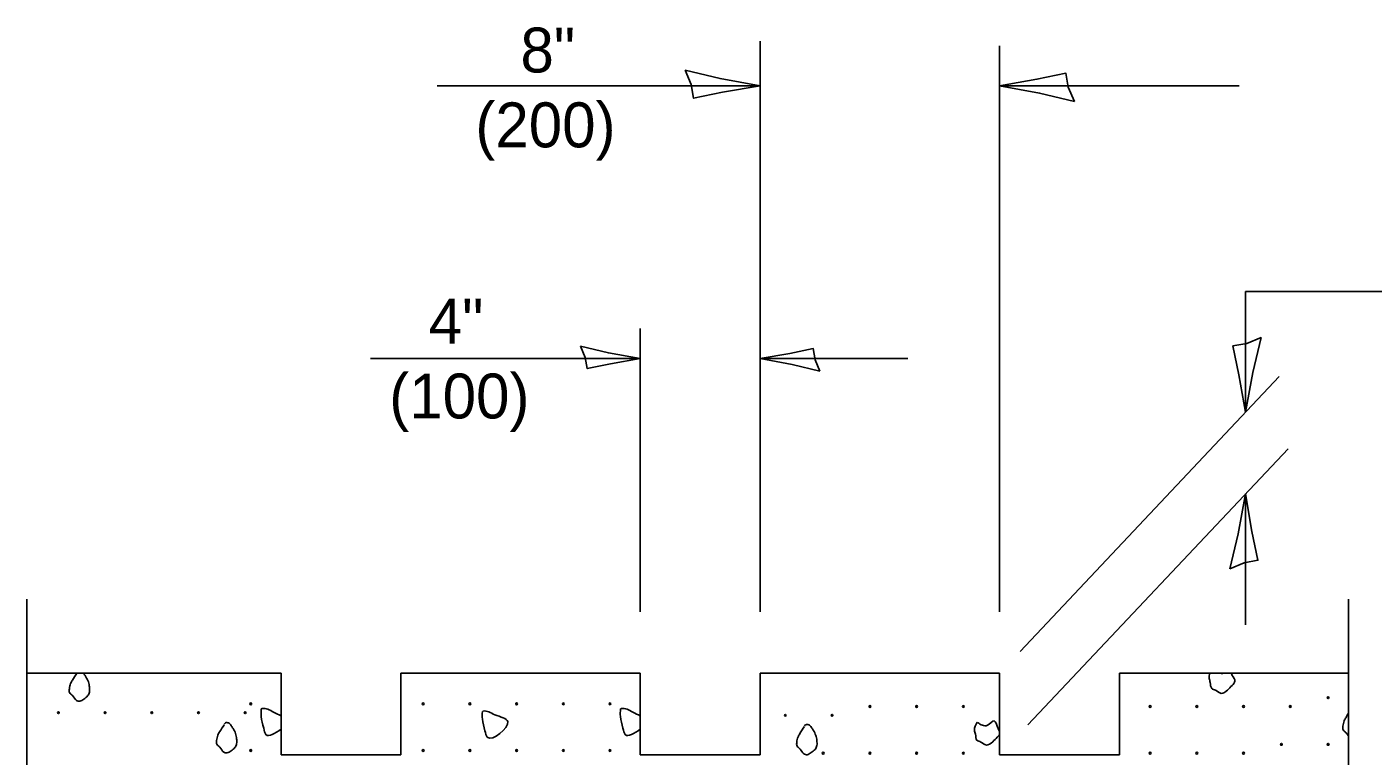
# Model space of a CAD drawing. Extents: x 98420 to 99100, y 99990 to 100430.
# Drawn here: x 98946.5 to 99036.5, y 100159.1 to 100207.8 of the extents above; entities that cross this region are included whole.
import ezdxf

# ---------------------------------------------------------------- set-up
doc = ezdxf.new("R2010")
doc.units = 0
for name, color, linetype in [('Design_PR_EOP', 7, 'Continuous'), ('Design_PR_Roadway Dimensions', 7, 'Continuous'), ('Design_PR_Roadway Notes', 7, 'Continuous'), ('Drainage_PR_Adjustment Items', 7, 'Continuous'), ('Level 43', 7, 'Continuous')]:
    doc.layers.add(name, color=color, linetype=linetype)

msp = doc.modelspace()

# ---------------------------------------------------------------- linework, layer by layer
at = {"layer": 'Design_PR_EOP'}
for p, q in [((98946.527, 100164.594), (98963.504, 100164.594)), ((98963.504, 100159.136), (98963.504, 100164.594)), ((98971.504, 100159.136), (98971.504, 100164.594)), ((98971.504, 100164.594), (98987.504, 100164.594)), ((98987.504, 100159.136), (98987.504, 100164.594)), ((98995.504, 100159.136), (98995.504, 100164.594)), ((99011.504, 100164.594), (98995.504, 100164.594)), ((99011.504, 100159.136), (99011.504, 100164.594)), ((99019.504, 100159.136), (99019.504, 100164.594)), ((99019.504, 100164.594), (99034.824, 100164.594)), ((98963.504, 100159.136), (98971.504, 100159.136)), ((98987.504, 100159.136), (98995.504, 100159.136)), ((99011.504, 100159.136), (99019.504, 100159.136))]:
    msp.add_line(p, q, dxfattribs=at)
at = {"layer": 'Design_PR_Roadway Notes'}
for p, q in [((98946.527, 100169.555), (98946.527, 100148.918)), ((99034.824, 100169.555), (99034.824, 100148.918))]:
    msp.add_line(p, q, dxfattribs=at)
at = {"layer": 'Drainage_PR_Adjustment Items'}
for centre in [(99033.452, 100162.964), (98948.629, 100161.964), (98951.749, 100161.964), (98954.869, 100161.964), (98957.989, 100161.964), (98961.109, 100161.964), (98961.479, 100162.553), (98972.999, 100162.553), (98976.119, 100162.553), (98979.239, 100162.553), (98982.359, 100162.553), (98985.479, 100162.553), (98997.191, 100161.785), (99000.311, 100161.785), (99002.841, 100162.374), (99005.961, 100162.374), (99009.081, 100162.374), (99021.561, 100162.374), (99024.681, 100162.374), (99027.801, 100162.374), (99030.921, 100162.374), (98961.479, 100159.433), (98972.999, 100159.433), (98976.119, 100159.433), (98979.239, 100159.433), (98982.359, 100159.433), (98985.479, 100159.433), (98999.721, 100159.254), (99002.841, 100159.254), (99005.961, 100159.254), (99009.081, 100159.254), (99021.561, 100159.254), (99024.681, 100159.254), (99027.801, 100159.254), (99030.332, 100159.844), (99033.452, 100159.844)]:
    msp.add_circle(centre, 0.06, dxfattribs=at)
for points in [[(98949.858, 100164.594), (98949.564, 100164.137), (98949.446, 100163.916), (98949.361, 100163.56), (98949.378, 100163.305), (98949.581, 100163.102), (98949.836, 100162.779), (98950.057, 100162.728), (98950.328, 100162.864), (98950.583, 100163.085), (98950.701, 100163.339), (98950.701, 100163.679), (98950.634, 100164.018), (98950.464, 100164.358), (98950.345, 100164.544), (98950.307, 100164.594)], [(99025.545, 100164.594), (99025.508, 100164.256), (99025.576, 100163.984), (99025.677, 100163.577), (99025.932, 100163.458), (99026.305, 100163.254), (99026.73, 100163.475), (99027.035, 100163.781), (99027.222, 100164.069), (99027.052, 100164.442), (99026.98, 100164.594)], [(99026.451, 100164.594), (99026.373, 100164.578), (99026.291, 100164.594)], [(98962.174, 100162.215), (98962.174, 100161.706), (98962.344, 100160.925), (98962.497, 100160.501), (98963.504, 100160.86)], [(98963.504, 100161.756), (98963.006, 100161.994), (98962.225, 100162.232), (98962.174, 100162.215)], [(98976.955, 100162.041), (98976.955, 100161.532), (98977.125, 100160.751), (98977.277, 100160.327), (98978.652, 100161.362), (98977.786, 100161.82), (98977.006, 100162.058), (98976.955, 100162.041)], [(98986.174, 100162.215), (98986.174, 100161.706), (98986.344, 100160.925), (98986.497, 100160.501), (98987.504, 100160.86)], [(98987.504, 100161.756), (98987.006, 100161.994), (98986.225, 100162.232), (98986.174, 100162.215)], [(99034.824, 100161.926), (99034.646, 100161.642), (99034.528, 100161.422), (99034.443, 100161.065), (99034.46, 100160.811), (99034.663, 100160.607), (99034.824, 100160.388)], [(98959.704, 100161.159), (98959.399, 100160.683), (98959.28, 100160.463), (98959.195, 100160.106), (98959.212, 100159.852), (98959.416, 100159.648), (98959.67, 100159.326), (98959.891, 100159.275), (98960.163, 100159.411), (98960.417, 100159.631), (98960.536, 100159.886), (98960.536, 100160.225), (98960.468, 100160.565), (98960.298, 100160.904), (98960.179, 100161.091), (98959.993, 100161.277), (98959.789, 100161.277), (98959.704, 100161.193)], [(98998.465, 100161.04), (98998.16, 100160.565), (98998.041, 100160.344), (98997.956, 100159.988), (98997.973, 100159.733), (98998.177, 100159.529), (98998.431, 100159.207), (98998.652, 100159.156), (98998.923, 100159.292), (98999.178, 100159.512), (98999.297, 100159.767), (98999.297, 100160.106), (98999.229, 100160.446), (98999.059, 100160.785), (98998.94, 100160.972), (98998.754, 100161.159), (98998.55, 100161.159), (98998.465, 100161.074)], [(99010.009, 100161.324), (99009.823, 100160.798), (99009.891, 100160.526), (99009.992, 100160.119), (99010.247, 100160), (99010.62, 100159.797), (99011.045, 100160.017), (99011.35, 100160.323), (99011.504, 100160.493)], [(99011.504, 100160.712), (99011.367, 100160.985), (99011.146, 100161.409), (99010.688, 100161.12), (99010.026, 100161.307)]]:
    msp.add_spline(points, degree=3, dxfattribs=at)
at = {"layer": 'Level 43'}
for p, q in [((98995.504, 100206.82), (98995.504, 100168.698)), ((99011.504, 100206.507), (99011.504, 100168.698)), ((98973.926, 100203.846), (98995.504, 100203.846)), ((99011.504, 100203.846), (99027.504, 100203.846)), ((99027.929, 100190.102), (99027.929, 100182.033)), ((99027.929, 100190.102), (99057.311, 100190.102)), ((98987.504, 100187.637), (98987.504, 100168.698)), ((98969.471, 100185.615), (98987.504, 100185.615)), ((98995.504, 100185.615), (99005.368, 100185.615)), ((99030.176, 100184.42), (99012.875, 100166.05)), ((99030.778, 100179.601), (99013.402, 100161.151)), ((99027.929, 100176.575), (99027.929, 100167.828))]:
    msp.add_line(p, q, dxfattribs=at)
for points in [[(98990.503, 100204.893), (98990.911, 100203.931), (98991.067, 100203.011), (98993.003, 100203.413), (98995.503, 100203.847), (98992.835, 100204.331)], [(99016.503, 100202.801), (99016.095, 100203.761), (99015.939, 100204.683), (99014.003, 100204.279), (99011.503, 100203.847), (99014.171, 100203.361)], [(99028.973, 100187.033), (99028.013, 100186.625), (99027.091, 100186.469), (99027.495, 100184.533), (99027.927, 100182.033), (99028.413, 100184.701)], [(98983.503, 100186.451), (98983.829, 100185.683), (98983.955, 100184.947), (98985.503, 100185.269), (98987.503, 100185.615), (98985.369, 100186.003)], [(98999.503, 100184.779), (98999.177, 100185.547), (98999.051, 100186.283), (98997.503, 100185.961), (98995.503, 100185.615), (98997.637, 100185.227)], [(99026.881, 100171.577), (99027.843, 100171.983), (99028.763, 100172.141), (99028.361, 100174.075), (99027.927, 100176.575), (99027.443, 100173.909)]]:
    msp.add_lwpolyline(points, close=True, dxfattribs=at)

# ---------------------------------------------------------------- texts
at = {"layer": 'Design_PR_Roadway Dimensions'}
for s, p in [('8"', (98979.496, 100204.735)), ('(200)', (98976.485, 100199.735)), ('4"', (98973.367, 100186.619)), ('(100)', (98970.733, 100181.619))]:
    msp.add_text(s, height=3, dxfattribs=at).set_placement(p)

doc.saveas('drawing.dxf')
